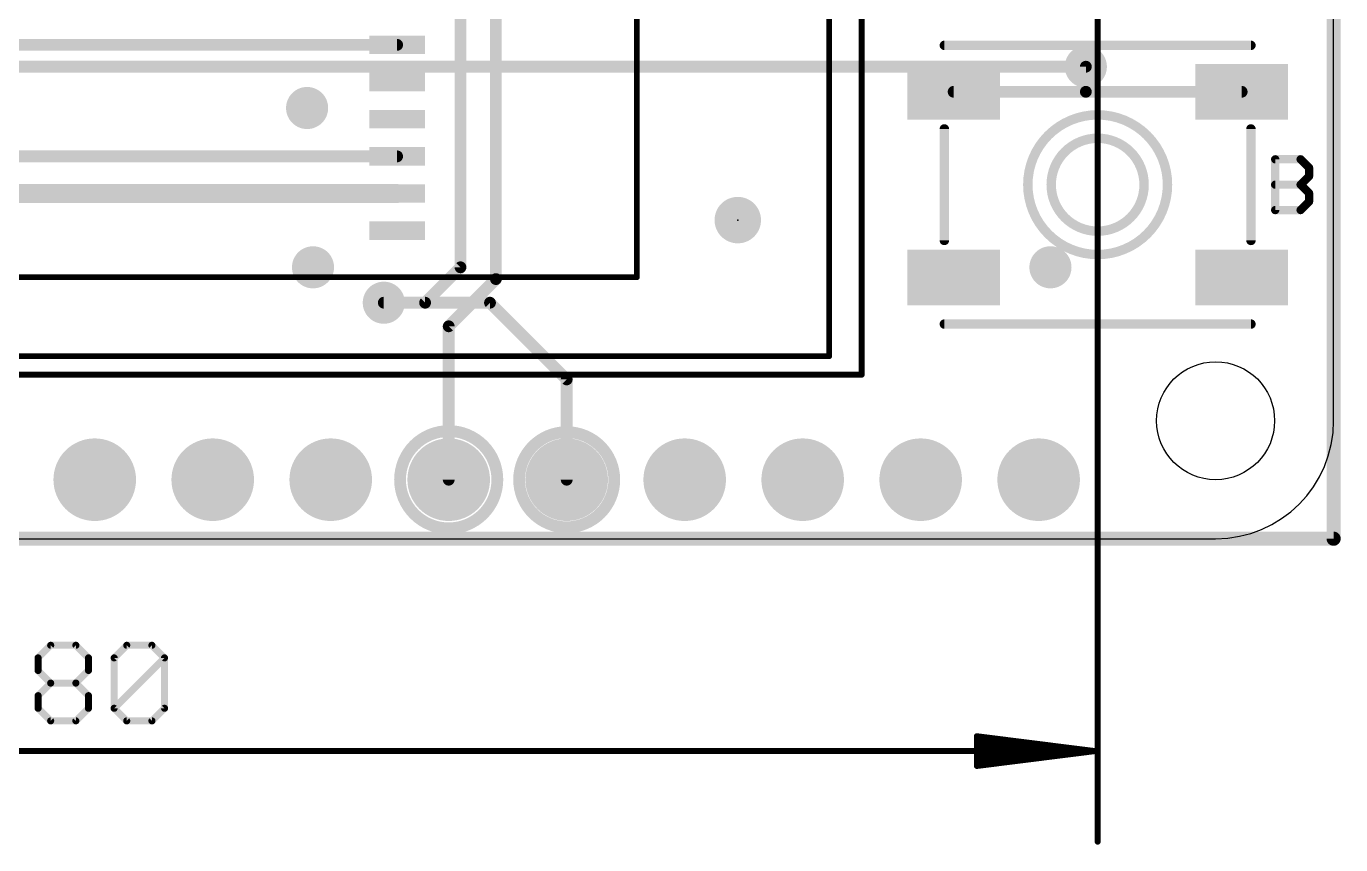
# Model space of a CAD drawing. Extents: x -7.4 to 51, y -6.6 to 32.3.
# Drawn here: x 22.66 to 50.95, y -6.59 to 11.03 of the extents above; entities that cross this region are included whole.
import ezdxf

# ---------------------------------------------------------------- set-up
doc = ezdxf.new("R2010")
doc.units = 0
for name, color, linetype in [('1', 12, 'CONTINUOUS'), ('16', 5, 'CONTINUOUS'), ('17', 110, 'CONTINUOUS'), ('18', 110, 'CONTINUOUS'), ('20', 53, 'CONTINUOUS'), ('21', 40, 'CONTINUOUS'), ('23', 53, 'CONTINUOUS'), ('24', 53, 'CONTINUOUS'), ('47', 253, 'CONTINUOUS')]:
    doc.layers.add(name, color=color, linetype=linetype)

# ---------------------------------------------------------------- blocks, each defined once
blk = doc.blocks.new('PIE')
at = {"const_width": 0.5}
blk.add_lwpolyline([(0, -0.25, 1), (0, 0.25, 1), (0, -0.25)], format="xyb", dxfattribs=at)
blk = doc.blocks.new('ROUNDP')
at = {"const_width": 0.5}
blk.add_lwpolyline([(0, -0.25, 1), (0, 0.25, 1), (0, -0.25)], format="xyb", dxfattribs=at)
blk = doc.blocks.new('RECT')
blk.add_solid([(-0.5, -0.5), (0.5, -0.5), (-0.5, 0.5), (0.5, 0.5)])
blk = doc.blocks.new('ROUNDV')
at = {"const_width": 0.5}
blk.add_lwpolyline([(0, -0.25, 1), (0, 0.25, 1), (0, -0.25)], format="xyb", dxfattribs=at)

msp = doc.modelspace()

# ---------------------------------------------------------------- linework, layer by layer
at = {"layer": '1'}
for points, const_width in [([(50.8, 0), (50.8, 22.86)], 0.3048), ([(32.004, 11.811), (32.004, 5.842)], 0.254), ([(32.766, 5.588), (32.766, 11.938)], 0.254), ([(17.564, 10.63), (30.64, 10.63)], 0.254), ([(45.466, 9.62), (45.466, 10.16)], 0.254), ([(45.466, 9.62), (42.62, 9.62)], 0.254), ([(48.82, 9.62), (45.466, 9.62)], 0.254), ([(30.64, 8.23), (14.453, 8.23)], 0.254), ([(15.05, 7.43), (30.64, 7.43)], 0.4064), ([(32.004, 5.842), (31.242, 5.08)], 0.254), ([(31.75, 4.572), (32.766, 5.588)], 0.254), ([(31.242, 5.08), (30.353, 5.08)], 0.254), ([(31.75, 1.27), (31.75, 4.572)], 0.254), ([(0, 0), (50.8, 0)], 0.3048)]:
    msp.add_lwpolyline(points, dxfattribs=dict(at, const_width=const_width))
for points, const_width in [([(30.64, 10.5665, 1), (30.64, 10.6935)], 0.127), ([(45.5295, 10.16, 1), (45.4025, 10.16)], 0.127), ([(42.62, 9.6835, 1), (42.62, 9.5565)], 0.127), ([(45.466, 9.6835, 1), (45.466, 9.5565)], 0.127), ([(45.4025, 9.62, 1), (45.5295, 9.62)], 0.127), ([(45.466, 9.5565, 1), (45.466, 9.6835)], 0.127), ([(48.82, 9.5565, 1), (48.82, 9.6835)], 0.127), ([(30.64, 8.1665, 1), (30.64, 8.2935)], 0.127), ([(30.64, 7.3284, 1), (30.64, 7.5316)], 0.2032), ([(32.0489, 5.7971, 1), (31.9591, 5.8869)], 0.127), ([(31.9405, 5.842, 1), (32.0675, 5.842)], 0.127), ([(32.8109, 5.5431, 1), (32.7211, 5.6329)], 0.127), ([(32.7025, 5.588, 1), (32.8295, 5.588)], 0.127), ([(30.353, 5.1435, 1), (30.353, 5.0165)], 0.127), ([(31.1971, 5.1249, 1), (31.2869, 5.0351)], 0.127), ([(31.242, 5.0165, 1), (31.242, 5.1435)], 0.127), ([(31.8135, 4.572, 1), (31.6865, 4.572)], 0.127), ([(31.7051, 4.6169, 1), (31.7949, 4.5271)], 0.127), ([(31.6865, 1.27, 1), (31.8135, 1.27)], 0.127), ([(50.7238, 0, 1), (50.8762, 0)], 0.1524), ([(50.8, -0.0762, 1), (50.8, 0.0762)], 0.1524)]:
    msp.add_lwpolyline(points, format="xyb", dxfattribs=dict(at, const_width=const_width))
at = {"layer": '16'}
for points, const_width in [([(50.8, 0), (50.8, 22.86)], 0.3048), ([(19.812, 10.16), (45.466, 10.16)], 0.254), ([(30.353, 5.08), (32.639, 5.08)], 0.254), ([(32.639, 5.08), (34.29, 3.429)], 0.254), ([(34.29, 3.429), (34.29, 1.27)], 0.254), ([(0, 0), (50.8, 0)], 0.3048)]:
    msp.add_lwpolyline(points, dxfattribs=dict(at, const_width=const_width))
for points, const_width in [([(45.466, 10.0965, 1), (45.466, 10.2235)], 0.127), ([(30.353, 5.1435, 1), (30.353, 5.0165)], 0.127), ([(32.6839, 5.1249, 1), (32.5941, 5.0351)], 0.127), ([(32.639, 5.0165, 1), (32.639, 5.1435)], 0.127), ([(34.3535, 3.429, 1), (34.2265, 3.429)], 0.127), ([(34.2451, 3.3841, 1), (34.3349, 3.4739)], 0.127), ([(34.2265, 1.27, 1), (34.3535, 1.27)], 0.127), ([(50.7238, 0, 1), (50.8762, 0)], 0.1524), ([(50.8, -0.0762, 1), (50.8, 0.0762)], 0.1524)]:
    msp.add_lwpolyline(points, format="xyb", dxfattribs=dict(at, const_width=const_width))
at = {"layer": '20'}
for p, q in [((50.8, 2.54), (50.8, 20.32)), ((50.8, 2.54), (50.8, 5.08)), ((2.54, 0), (48.26, 0)), ((2.54, 0), (48.26, 0))]:
    msp.add_line(p, q, dxfattribs=at)
msp.add_circle((48.26, 2.54), 1.27, dxfattribs=at)
msp.add_arc((48.26, 2.54), 2.54, 270, 0, dxfattribs=at)
msp.add_arc((48.26, 2.54), 2.54, 270, 0, dxfattribs=at)
at = {"layer": '21'}
for points, const_width in [([(40.64, 3.53), (40.64, 19.33)], 0.127), ([(39.94, 18.93), (39.94, 3.93)], 0.127), ([(35.8, 17.23), (35.8, 5.63)], 0.127), ([(42.42, 10.62), (49.02, 10.62)], 0.2032), ([(42.42, 6.42), (42.42, 8.82)], 0.2032), ([(49.02, 8.82), (49.02, 6.42)], 0.2032), ([(49.5422, 7.0739), (49.5422, 8.167)], 0.1778), ([(49.5422, 8.167), (50.0888, 8.167)], 0.1778), ([(50.0888, 8.167), (50.271, 7.9848)], 0.1778), ([(50.271, 7.9848), (50.271, 7.8027)], 0.1778), ([(49.5422, 7.6205), (50.0888, 7.6205)], 0.1778), ([(50.271, 7.8027), (50.0888, 7.6205)], 0.1778), ([(50.0888, 7.6205), (50.271, 7.4383)], 0.1778), ([(50.271, 7.4383), (50.271, 7.2561)], 0.1778), ([(50.0888, 7.0739), (49.5422, 7.0739)], 0.1778), ([(50.271, 7.2561), (50.0888, 7.0739)], 0.1778), ([(35.8, 5.63), (15.64, 5.63)], 0.127), ([(49.02, 4.62), (42.42, 4.62)], 0.2032), ([(39.94, 3.93), (14.14, 3.93)], 0.127), ([(13.64, 3.53), (40.64, 3.53)], 0.127)]:
    msp.add_lwpolyline(points, dxfattribs=dict(at, const_width=const_width))
for points, const_width in [([(42.42, 10.6708, 1), (42.42, 10.5692)], 0.1016), ([(49.02, 10.5692, 1), (49.02, 10.6708)], 0.1016), ([(45.72, 6.1167, 1), (45.72, 9.1233, 1), (45.72, 6.1167)], 0.2032), ([(42.4708, 8.82, 1), (42.3692, 8.82)], 0.1016), ([(49.0708, 8.82, 1), (48.9692, 8.82)], 0.1016), ([(45.72, 6.62, 1), (45.72, 8.62, 1), (45.72, 6.62)], 0.2032), ([(49.5422, 8.2115, 1), (49.5422, 8.1226)], 0.0889), ([(49.5867, 8.167, 1), (49.4978, 8.167)], 0.0889), ([(50.1202, 8.1985, 1), (50.0573, 8.1356)], 0.0889), ([(50.0888, 8.1226, 1), (50.0888, 8.2115)], 0.0889), ([(50.3154, 7.9848, 1), (50.2265, 7.9848)], 0.0889), ([(50.2395, 7.9534, 1), (50.3024, 8.0163)], 0.0889), ([(49.5422, 7.6649, 1), (49.5422, 7.576)], 0.0889), ([(50.1202, 7.6519, 1), (50.0573, 7.589)], 0.0889), ([(50.0573, 7.6519, 1), (50.1202, 7.589)], 0.0889), ([(50.0888, 7.576, 1), (50.0888, 7.6649)], 0.0889), ([(50.2265, 7.8027, 1), (50.3154, 7.8027)], 0.0889), ([(50.3024, 7.7712, 1), (50.2395, 7.8341)], 0.0889), ([(50.3154, 7.4383, 1), (50.2265, 7.4383)], 0.0889), ([(50.2395, 7.4068, 1), (50.3024, 7.4697)], 0.0889), ([(49.5422, 7.1184, 1), (49.5422, 7.0294)], 0.0889), ([(49.4978, 7.0739, 1), (49.5867, 7.0739)], 0.0889), ([(50.0573, 7.1053, 1), (50.1202, 7.0425)], 0.0889), ([(50.0888, 7.0294, 1), (50.0888, 7.1184)], 0.0889), ([(50.2265, 7.2561, 1), (50.3154, 7.2561)], 0.0889), ([(50.3024, 7.2247, 1), (50.2395, 7.2875)], 0.0889), ([(42.3692, 6.42, 1), (42.4708, 6.42)], 0.1016), ([(48.9692, 6.42, 1), (49.0708, 6.42)], 0.1016), ([(35.7683, 5.63, 1), (35.8318, 5.63)], 0.0635), ([(35.8, 5.5983, 1), (35.8, 5.6617)], 0.0635), ([(42.42, 4.6708, 1), (42.42, 4.5692)], 0.1016), ([(49.02, 4.5692, 1), (49.02, 4.6708)], 0.1016), ([(39.9083, 3.93, 1), (39.9718, 3.93)], 0.0635), ([(39.94, 3.8982, 1), (39.94, 3.9618)], 0.0635), ([(40.6082, 3.53, 1), (40.6718, 3.53)], 0.0635), ([(40.64, 3.4983, 1), (40.64, 3.5618)], 0.0635), ([(31.75, 0.2227, 1), (31.75, 2.3173, 1), (31.75, 0.2227)], 0.254), ([(34.29, 0.2461, 1), (34.29, 2.2939, 1), (34.29, 0.2461)], 0.254)]:
    msp.add_lwpolyline(points, format="xyb", dxfattribs=dict(at, const_width=const_width))
at = {"layer": '23'}
for p in [(45.72, 7.62), (37.973, 6.858)]:
    msp.add_point(p, dxfattribs=at)
at = {"layer": '24'}
msp.add_point((37.973, 6.858), dxfattribs=at)
at = {"layer": '47'}
for points, const_width in [([(45.72, 15.24), (45.72, -6.522)], 0.13), ([(22.9105, -2.5655), (23.1817, -2.2943)], 0.1524), ([(23.1817, -2.2943), (23.724, -2.2943)], 0.1524), ([(23.724, -2.2943), (23.9952, -2.5655)], 0.1524), ([(24.5477, -2.5655), (24.8189, -2.2943)], 0.1524), ([(24.8189, -2.2943), (25.3612, -2.2943)], 0.1524), ([(25.3612, -2.2943), (25.6324, -2.5655)], 0.1524), ([(22.9105, -2.8366), (22.9105, -2.5655)], 0.1524), ([(23.9952, -2.5655), (23.9952, -2.8366)], 0.1524), ([(24.5477, -3.6501), (24.5477, -2.5655)], 0.1524), ([(24.5477, -3.6501), (25.6324, -2.5655)], 0.1524), ([(25.6324, -2.5655), (25.6324, -3.6501)], 0.1524), ([(23.1817, -3.1078), (22.9105, -2.8366)], 0.1524), ([(23.9952, -2.8366), (23.724, -3.1078)], 0.1524), ([(22.9105, -3.379), (23.1817, -3.1078)], 0.1524), ([(23.1817, -3.1078), (23.724, -3.1078)], 0.1524), ([(23.724, -3.1078), (23.9952, -3.379)], 0.1524), ([(22.9105, -3.6501), (22.9105, -3.379)], 0.1524), ([(23.9952, -3.379), (23.9952, -3.6501)], 0.1524), ([(23.1817, -3.9213), (22.9105, -3.6501)], 0.1524), ([(23.9952, -3.6501), (23.724, -3.9213)], 0.1524), ([(24.8189, -3.9213), (24.5477, -3.6501)], 0.1524), ([(25.6324, -3.6501), (25.3612, -3.9213)], 0.1524), ([(23.724, -3.9213), (23.1817, -3.9213)], 0.1524), ([(25.3612, -3.9213), (24.8189, -3.9213)], 0.1524), ([(45.655, -4.572), (43.12, -4.2528)], 0.13), ([(43.12, -4.2528), (43.12, -4.8912)], 0.13), ([(0.065, -4.572), (45.655, -4.572)], 0.13), ([(45.655, -4.572), (43.12, -4.312)], 0.13), ([(45.655, -4.572), (43.12, -4.442)], 0.13), ([(43.12, -4.8912), (45.655, -4.572)], 0.13), ([(43.12, -4.702), (45.655, -4.572)], 0.13), ([(43.12, -4.832), (45.655, -4.572)], 0.13)]:
    msp.add_lwpolyline(points, dxfattribs=dict(at, const_width=const_width))
for points, const_width in [([(23.1817, -2.2562, 1), (23.1817, -2.3324)], 0.0762), ([(23.2086, -2.3213, 1), (23.1548, -2.2674)], 0.0762), ([(23.751, -2.2674, 1), (23.6971, -2.3213)], 0.0762), ([(23.724, -2.3324, 1), (23.724, -2.2562)], 0.0762), ([(24.8189, -2.2562, 1), (24.8189, -2.3324)], 0.0762), ([(24.8458, -2.3213, 1), (24.7919, -2.2674)], 0.0762), ([(25.3881, -2.2674, 1), (25.3343, -2.3213)], 0.0762), ([(25.3612, -2.3324, 1), (25.3612, -2.2562)], 0.0762), ([(22.9486, -2.5655, 1), (22.8724, -2.5655)], 0.0762), ([(22.8836, -2.5385, 1), (22.9375, -2.5924)], 0.0762), ([(24.0333, -2.5655, 1), (23.9571, -2.5655)], 0.0762), ([(23.9683, -2.5924, 1), (24.0221, -2.5385)], 0.0762), ([(24.5858, -2.5655, 1), (24.5096, -2.5655)], 0.0762), ([(24.5208, -2.5385, 1), (24.5746, -2.5924)], 0.0762), ([(25.6705, -2.5655, 1), (25.5943, -2.5655)], 0.0762), ([(25.6593, -2.5924, 1), (25.6054, -2.5385)], 0.0762), ([(25.6054, -2.5924, 1), (25.6593, -2.5385)], 0.0762), ([(22.9375, -2.8097, 1), (22.8836, -2.8636)], 0.0762), ([(22.8724, -2.8366, 1), (22.9486, -2.8366)], 0.0762), ([(23.9571, -2.8366, 1), (24.0333, -2.8366)], 0.0762), ([(24.0221, -2.8636, 1), (23.9683, -2.8097)], 0.0762), ([(23.1817, -3.0697, 1), (23.1817, -3.1459)], 0.0762), ([(23.2086, -3.1347, 1), (23.1548, -3.0809)], 0.0762), ([(23.1548, -3.1347, 1), (23.2086, -3.0809)], 0.0762), ([(23.751, -3.0809, 1), (23.6971, -3.1347)], 0.0762), ([(23.6971, -3.0809, 1), (23.751, -3.1347)], 0.0762), ([(23.724, -3.1459, 1), (23.724, -3.0697)], 0.0762), ([(22.9486, -3.379, 1), (22.8724, -3.379)], 0.0762), ([(22.8836, -3.352, 1), (22.9375, -3.4059)], 0.0762), ([(24.0333, -3.379, 1), (23.9571, -3.379)], 0.0762), ([(23.9683, -3.4059, 1), (24.0221, -3.352)], 0.0762), ([(22.9375, -3.6232, 1), (22.8836, -3.6771)], 0.0762), ([(22.8724, -3.6501, 1), (22.9486, -3.6501)], 0.0762), ([(23.9571, -3.6501, 1), (24.0333, -3.6501)], 0.0762), ([(24.0221, -3.6771, 1), (23.9683, -3.6232)], 0.0762), ([(24.5746, -3.6232, 1), (24.5208, -3.6771)], 0.0762), ([(24.5208, -3.6232, 1), (24.5746, -3.6771)], 0.0762), ([(24.5096, -3.6501, 1), (24.5858, -3.6501)], 0.0762), ([(25.5943, -3.6501, 1), (25.6705, -3.6501)], 0.0762), ([(25.6593, -3.6771, 1), (25.6054, -3.6232)], 0.0762), ([(23.1817, -3.8832, 1), (23.1817, -3.9594)], 0.0762), ([(23.1548, -3.9482, 1), (23.2086, -3.8944)], 0.0762), ([(23.6971, -3.8944, 1), (23.751, -3.9482)], 0.0762), ([(23.724, -3.9594, 1), (23.724, -3.8832)], 0.0762), ([(24.8189, -3.8832, 1), (24.8189, -3.9594)], 0.0762), ([(24.7919, -3.9482, 1), (24.8458, -3.8944)], 0.0762), ([(25.3343, -3.8944, 1), (25.3881, -3.9482)], 0.0762), ([(25.3612, -3.9594, 1), (25.3612, -3.8832)], 0.0762), ([(43.1241, -4.2205, 1), (43.1159, -4.285)], 0.065), ([(43.1525, -4.2528, 1), (43.0875, -4.2528)], 0.065), ([(43.1233, -4.2797, 1), (43.1167, -4.3443)], 0.065), ([(43.1217, -4.4095, 1), (43.1183, -4.4745)], 0.065), ([(45.6591, -4.6042, 1), (45.6509, -4.5398)], 0.065), ([(45.6509, -4.6042, 1), (45.6591, -4.5398)], 0.065), ([(45.6583, -4.6043, 1), (45.6517, -4.5397)], 0.065), ([(45.6517, -4.6043, 1), (45.6583, -4.5397)], 0.065), ([(45.6533, -4.6045, 1), (45.6567, -4.5395)], 0.065), ([(45.6567, -4.6045, 1), (45.6533, -4.5395)], 0.065), ([(45.655, -4.6045, 1), (45.655, -4.5395)], 0.065), ([(43.1183, -4.6695, 1), (43.1217, -4.7345)], 0.065), ([(43.1167, -4.7997, 1), (43.1233, -4.8643)], 0.065), ([(43.1159, -4.859, 1), (43.1241, -4.9235)], 0.065), ([(43.0875, -4.8912, 1), (43.1525, -4.8912)], 0.065), ([(45.6875, -6.522, 1), (45.7525, -6.522)], 0.065)]:
    msp.add_lwpolyline(points, format="xyb", dxfattribs=dict(at, const_width=const_width))

# ---------------------------------------------------------------- block references
at = {"layer": '1', "rotation": 180}
for p, xscale, yscale in [((30.64, 10.63), 1.2, 0.4), ((42.62, 9.62), 2, 1.2), ((48.82, 9.62), 2, 1.2), ((30.64, 9.83), 1.2, 0.4), ((30.64, 9.03), 1.2, 0.4), ((30.64, 8.23), 1.2, 0.4), ((30.64, 7.43), 1.2, 0.4), ((30.64, 6.63), 1.2, 0.4), ((42.62, 5.62), 2, 1.2), ((48.82, 5.62), 2, 1.2)]:
    msp.add_blockref('RECT', p, dxfattribs=dict(at, xscale=xscale, yscale=yscale))
at = {"layer": '1'}
msp.add_blockref('PIE', (37.973, 6.858), dxfattribs=at)
at = {"layer": '17', "xscale": 1.778, "yscale": 1.778}
for p in [(24.13, 1.27), (24.13, 1.27), (26.67, 1.27), (26.67, 1.27), (29.21, 1.27), (29.21, 1.27), (31.75, 1.27), (31.75, 1.27), (34.29, 1.27), (34.29, 1.27), (36.83, 1.27), (36.83, 1.27), (39.37, 1.27), (39.37, 1.27), (41.91, 1.27), (41.91, 1.27), (44.45, 1.27), (44.45, 1.27)]:
    msp.add_blockref('ROUNDP', p, dxfattribs=at)
at = {"layer": '18', "xscale": 0.9064, "yscale": 0.9064}
for p in [(45.466, 10.16), (45.466, 10.16), (28.702, 9.271), (28.702, 9.271), (28.829, 5.842), (28.829, 5.842), (44.704, 5.842), (44.704, 5.842), (30.353, 5.08), (30.353, 5.08)]:
    msp.add_blockref('ROUNDV', p, dxfattribs=at)

doc.saveas('drawing.dxf')
